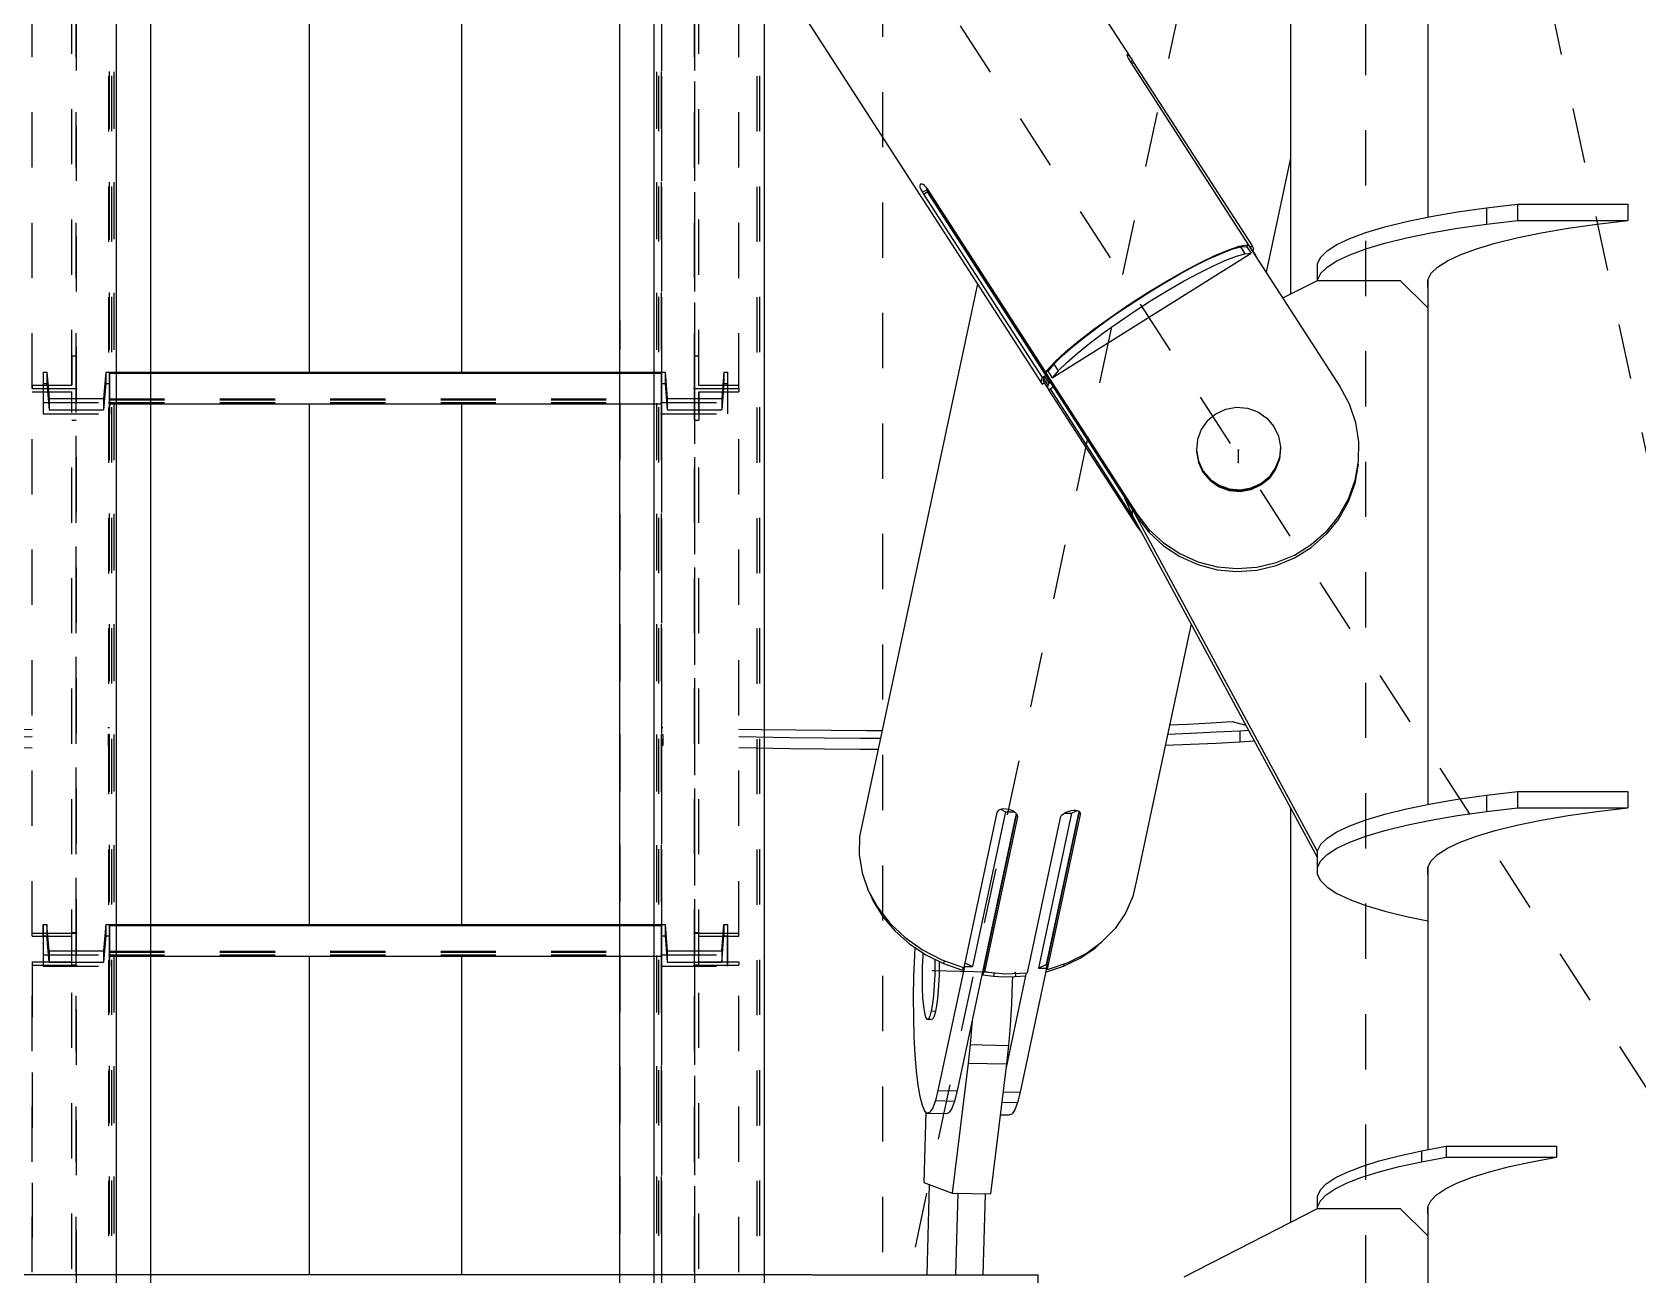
# Model space of a CAD drawing. Header units: millimetres. Extents: x 149919 to 150445, y 136651 to 136866.
# Drawn here: x 150372.823 to 150375.731, y 136816.203 to 136818.453 of the extents above; entities that cross this region are included whole.
import ezdxf

# ---------------------------------------------------------------- set-up
doc = ezdxf.new("R2010")
doc.units = ezdxf.units.MM
doc.header["$LTSCALE"] = 0.25
for name, pattern in [('CENTER', [50.8, 31.75, -6.35, 6.35, -6.35]), ('XKITLINE00', [0]), ('XKITLINE02', [4, 2, -2]), ('XKITLINE03', [6, 3, -1, 1, -1])]:
    doc.linetypes.add(name, pattern=pattern)

# ---------------------------------------------------------------- blocks, each defined once
blk = doc.blocks.new('çatıı')
at = {"color": 8, "linetype": 'CENTER'}
for p, q in [((22900, 17380.27), (23430, 16560.27)), ((23430, 17380.27), (23255, 16560.27)), ((23342.5, 16970.27), (23342.5, 16150.27)), ((23342.5, 16970.27), (23430, 16560.27)), ((23255, 16877.2), (23255, 15209.12)), ((23319.5, 16730.1), (23319.5, 16732.38)), ((23264.15, 16638.16), (23279.02, 16637.83))]:
    blk.add_line(p, q, dxfattribs=at)
at = {"color": 8, "linetype": 'XKITLINE00'}
for p, q in [((23353.8, 17344.48), (23353.8, 16774.54)), ((23068.14, 17162.09), (23299.82, 16803.64)), ((23030.17, 17136.91), (23261.85, 16778.46)), ((23328.91, 16900.88), (23328.91, 16760.61)), ((23151.2, 16840.76), (23151.2, 16746.49)), ((23178.8, 16840.76), (23178.8, 16746.49)), ((23299.34, 16803.99), (23299.31, 16803.93)), ((23299.31, 16803.93), (23299.33, 16803.79)), ((23299.33, 16803.79), (23299.4, 16803.59)), ((23299.34, 16803.99), (23299.43, 16803.98)), ((23299.4, 16803.59), (23299.52, 16803.33)), ((23299.43, 16803.98), (23299.56, 16803.89)), ((23299.52, 16803.33), (23299.68, 16803.04)), ((23299.56, 16803.89), (23299.74, 16803.73)), ((23299.68, 16803.04), (23299.88, 16802.72)), ((23299.74, 16803.73), (23299.82, 16803.64)), ((23299.82, 16803.64), (23299.91, 16803.49)), ((23299.88, 16802.72), (23321.35, 16769.5)), ((23299.91, 16803.49), (23300.1, 16803.2)), ((23299.93, 16802.65), (23300.3, 16802.88)), ((23300.1, 16803.2), (23300.3, 16802.88)), ((23300.3, 16802.88), (23300.51, 16802.56)), ((23300.13, 16802.32), (23300.51, 16802.56)), ((23300.51, 16802.56), (23321.99, 16769.34)), ((23328.91, 16785.21), (23324.51, 16764.6)), ((23261.84, 16780.43), (23261.8, 16780.24)), ((23261.8, 16780.24), (23261.82, 16779.98)), ((23261.82, 16779.98), (23261.85, 16779.85)), ((23261.93, 16780.55), (23261.84, 16780.43)), ((23261.85, 16779.85), (23261.92, 16779.69)), ((23261.92, 16779.69), (23262.07, 16779.38)), ((23261.93, 16780.55), (23262.06, 16780.6)), ((23262.06, 16780.6), (23262.23, 16780.56)), ((23262.23, 16780.56), (23262.44, 16780.43)), ((23262.26, 16779.05), (23263.1, 16779.58)), ((23262.44, 16780.43), (23262.66, 16780.24)), ((23262.66, 16780.24), (23262.88, 16779.98)), ((23262.88, 16779.98), (23263.1, 16779.68)), ((23262.92, 16779.91), (23263.1, 16779.58)), ((23263.09, 16779.45), (23263.19, 16779.54)), ((23263.09, 16779.45), (23284.57, 16746.23)), ((23263.09, 16779.45), (23263.09, 16779.14)), ((23263.1, 16779.68), (23284.57, 16746.46)), ((23263.1, 16779.58), (23263.15, 16779.5)), ((23261.82, 16778.54), (23261.85, 16778.46)), ((23261.85, 16778.46), (23261.92, 16778.36)), ((23261.92, 16778.36), (23262.07, 16778.12)), ((23262.07, 16779.38), (23262.26, 16779.05)), ((23262.07, 16778.12), (23262.26, 16777.84)), ((23262.26, 16779.05), (23262.46, 16778.72)), ((23262.26, 16777.84), (23262.28, 16777.85)), ((23262.26, 16777.84), (23262.46, 16777.53)), ((23262.46, 16778.72), (23263.09, 16779.12)), ((23262.46, 16778.72), (23283.93, 16745.5)), ((23262.46, 16777.53), (23262.48, 16777.54)), ((23262.46, 16777.53), (23283.93, 16744.3)), ((23263.09, 16779.14), (23301.1, 16720.33)), ((23364.44, 16776.23), (23370.04, 16776.9)), ((23370.04, 16776.9), (23370.04, 16773.94)), ((23370.04, 16776.9), (23390.04, 16776.9)), ((23390.04, 16776.9), (23390.04, 16773.94)), ((23346.02, 16772.79), (23349.95, 16773.75)), ((23349.95, 16773.75), (23354.36, 16774.65)), ((23354.36, 16774.65), (23359.2, 16775.48)), ((23359.2, 16775.48), (23364.44, 16776.23)), ((23364.44, 16776.23), (23364.44, 16773.28)), ((23364.44, 16773.28), (23370.04, 16773.94)), ((23370.04, 16773.94), (23390.04, 16773.94)), ((23384.44, 16773.28), (23390.04, 16773.94)), ((23337.34, 16769.58), (23339.69, 16770.7)), ((23339.69, 16770.7), (23342.59, 16771.77)), ((23342.59, 16771.77), (23346.02, 16772.79)), ((23346.02, 16769.84), (23349.95, 16770.8)), ((23349.95, 16770.8), (23354.36, 16771.7)), ((23354.36, 16771.7), (23359.2, 16772.53)), ((23359.2, 16772.53), (23364.44, 16773.28)), ((23366.02, 16769.84), (23369.95, 16770.8)), ((23369.95, 16770.8), (23374.36, 16771.7)), ((23374.36, 16771.7), (23379.2, 16772.53)), ((23379.2, 16772.53), (23384.44, 16773.28)), ((23285.75, 16745.45), (23321.78, 16768.02)), ((23314.15, 16766.99), (23316.41, 16767.99)), ((23315.35, 16767.65), (23317.73, 16768.65)), ((23316.41, 16767.99), (23318.33, 16768.72)), ((23317.73, 16768.65), (23319.66, 16769.28)), ((23318.33, 16768.72), (23319.87, 16769.15)), ((23319.14, 16767.47), (23320.67, 16767.9)), ((23319.66, 16769.28), (23321.08, 16769.54)), ((23319.87, 16769.15), (23320.98, 16769.26)), ((23319.87, 16769.15), (23320.67, 16767.9)), ((23320.67, 16767.9), (23321.78, 16768.02)), ((23320.98, 16769.26), (23321.35, 16769.5)), ((23320.98, 16769.25), (23321.35, 16769.48)), ((23320.98, 16769.26), (23321.78, 16768.02)), ((23321.08, 16769.54), (23321.35, 16769.5)), ((23321.25, 16769.43), (23321.25, 16769.42)), ((23321.35, 16769.48), (23337.89, 16743.9)), ((23321.6, 16769.09), (23321.99, 16769.34)), ((23321.63, 16769.05), (23321.76, 16768.9)), ((23321.76, 16768.9), (23322.57, 16767.65)), ((23321.99, 16769.34), (23322.24, 16768.9)), ((23322.24, 16768.9), (23322.08, 16768.41)), ((23322.44, 16767.81), (23322.57, 16767.65)), ((23334.37, 16767.27), (23335.56, 16768.44)), ((23335.56, 16768.44), (23337.34, 16769.58)), ((23339.69, 16767.74), (23342.59, 16768.81)), ((23342.59, 16768.81), (23346.02, 16769.84)), ((23359.69, 16767.74), (23362.59, 16768.81)), ((23362.59, 16768.81), (23366.02, 16769.84)), ((23308.85, 16764.23), (23311.61, 16765.72)), ((23309.55, 16764.72), (23312.6, 16766.33)), ((23311.61, 16765.72), (23314.15, 16766.99)), ((23312.42, 16764.48), (23314.96, 16765.74)), ((23312.6, 16766.33), (23315.35, 16767.65)), ((23314.96, 16765.74), (23317.22, 16766.75)), ((23317.22, 16766.75), (23319.14, 16767.47)), ((23322.57, 16767.65), (23322.58, 16767.58)), ((23334.37, 16767.27), (23333.77, 16766.09)), ((23333.77, 16766.09), (23333.77, 16763.14)), ((23334.37, 16764.32), (23335.56, 16765.49)), ((23335.56, 16765.49), (23337.34, 16766.63)), ((23337.34, 16766.63), (23339.69, 16767.74)), ((23354.37, 16764.32), (23355.56, 16765.49)), ((23355.56, 16765.49), (23357.34, 16766.63)), ((23357.34, 16766.63), (23359.69, 16767.74)), ((23272.24, 16762.45), (23250.89, 16662.44)), ((23302.96, 16760.83), (23306.31, 16762.86)), ((23302.96, 16760.74), (23305.94, 16762.56)), ((23305.94, 16762.56), (23308.85, 16764.23)), ((23306.31, 16762.86), (23309.55, 16764.72)), ((23306.75, 16761.31), (23309.66, 16762.99)), ((23309.66, 16762.99), (23312.42, 16764.48)), ((23327.53, 16759.92), (23333.8, 16763.07)), ((23334.37, 16764.32), (23333.77, 16763.14)), ((23333.77, 16763.14), (23333.77, 16763.06)), ((23333.8, 16763.07), (23348.8, 16763.07)), ((23348.8, 16763.07), (23353.8, 16758.15)), ((23354.37, 16764.32), (23353.77, 16763.14)), ((23353.77, 16763.14), (23353.77, 16761.95)), ((23353.8, 16763.19), (23353.8, 16758.15)), ((23299.61, 16758.67), (23302.96, 16760.83)), ((23299.98, 16758.82), (23302.96, 16760.74)), ((23300.78, 16757.58), (23303.77, 16759.49)), ((23303.77, 16759.49), (23306.75, 16761.31)), ((23353.77, 16761.95), (23353.8, 16761.9)), ((23293.32, 16754.25), (23296.37, 16756.45)), ((23294.31, 16754.88), (23297.07, 16756.85)), ((23296.37, 16756.45), (23299.61, 16758.67)), ((23297.07, 16756.85), (23299.98, 16758.82)), ((23297.87, 16755.61), (23300.78, 16757.58)), ((23353.8, 16758.15), (23353.79, 16668.21)), ((23290.57, 16752.13), (23293.32, 16754.25)), ((23291.77, 16752.96), (23294.31, 16754.88)), ((23292.57, 16751.72), (23295.11, 16753.64)), ((23295.11, 16753.64), (23297.87, 16755.61)), ((23287.59, 16749.46), (23289.51, 16751.14)), ((23288.19, 16750.14), (23290.57, 16752.13)), ((23289.51, 16751.14), (23291.77, 16752.96)), ((23290.31, 16749.89), (23292.57, 16751.72)), ((23286.27, 16748.36), (23284.84, 16746.84)), ((23286.05, 16747.96), (23284.95, 16746.69)), ((23286.05, 16747.96), (23287.59, 16749.46)), ((23286.05, 16747.96), (23286.86, 16746.72)), ((23286.27, 16748.36), (23288.19, 16750.14)), ((23286.86, 16746.72), (23288.39, 16748.21)), ((23288.39, 16748.21), (23290.31, 16749.89)), ((23283.93, 16745.5), (23283.68, 16744.74)), ((23283.68, 16744.74), (23283.93, 16744.3)), ((23283.93, 16745.5), (23284.57, 16745.89)), ((23283.93, 16744.3), (23284.3, 16744.53)), ((23284.16, 16745.34), (23284.1, 16745.01)), ((23284.1, 16745.01), (23284.16, 16744.74)), ((23284.32, 16745.74), (23284.16, 16745.34)), ((23284.16, 16745.34), (23284.96, 16744.09)), ((23284.16, 16744.74), (23284.96, 16743.5)), ((23284.32, 16745.74), (23284.57, 16745.89)), ((23284.32, 16745.74), (23285.13, 16744.49)), ((23284.84, 16746.84), (23284.57, 16746.46)), ((23284.57, 16746.46), (23284.95, 16746.69)), ((23284.57, 16746.44), (23284.95, 16746.68)), ((23284.57, 16746.44), (23284.57, 16746.23)), ((23284.57, 16746.44), (23301.1, 16720.86)), ((23284.95, 16746.69), (23285.75, 16745.45)), ((23285.13, 16744.49), (23285.37, 16744.65)), ((23286.86, 16746.72), (23285.75, 16745.45)), ((23284.96, 16744.09), (23284.91, 16743.76)), ((23284.91, 16743.76), (23284.96, 16743.5)), ((23285.13, 16744.49), (23284.96, 16744.09)), ((23284.96, 16743.5), (23285.13, 16743.3)), ((23285.12, 16743.3), (23301.1, 16718.58)), ((23285.13, 16743.3), (23285.93, 16743.8)), ((23285.37, 16743.45), (23300.94, 16719.35)), ((23337.89, 16743.9), (23339.56, 16740.76)), ((23151.2, 16740.78), (23151.2, 16646.51)), ((23178.8, 16740.78), (23178.8, 16646.51)), ((23313.89, 16737.72), (23315.42, 16738.97)), ((23315.42, 16738.97), (23317.21, 16739.79)), ((23317.21, 16739.79), (23319.17, 16740.13)), ((23319.17, 16740.13), (23321.14, 16739.96)), ((23321.14, 16739.96), (23323.01, 16739.29)), ((23323.01, 16739.29), (23324.63, 16738.17)), ((23339.56, 16740.76), (23340.69, 16737.4)), ((23312.76, 16736.12), (23312.08, 16734.28)), ((23313.89, 16737.72), (23312.76, 16736.12)), ((23324.63, 16738.17), (23325.91, 16736.67)), ((23325.91, 16736.67), (23326.74, 16734.9)), ((23340.69, 16737.4), (23341.24, 16733.89)), ((23312.08, 16734.28), (23311.9, 16732.34)), ((23326.74, 16734.9), (23327.09, 16732.98)), ((23327.09, 16732.98), (23326.91, 16731.03)), ((23341.24, 16733.89), (23341.2, 16730.35)), ((23311.9, 16732.34), (23312.25, 16730.41)), ((23311.9, 16732.34), (23311.9, 16732.19)), ((23311.9, 16732.19), (23311.9, 16732.05)), ((23311.9, 16732.19), (23312.25, 16730.27)), ((23311.9, 16732.19), (23312.25, 16730.27)), ((23311.9, 16732.05), (23312.25, 16730.13)), ((23312.25, 16730.41), (23313.08, 16728.64)), ((23312.25, 16730.27), (23313.08, 16728.5)), ((23312.25, 16730.27), (23313.08, 16728.5)), ((23312.25, 16730.13), (23313.08, 16728.36)), ((23326.91, 16731.03), (23326.23, 16729.2)), ((23326.91, 16730.89), (23326.23, 16729.06)), ((23326.91, 16730.89), (23326.23, 16729.06)), ((23326.91, 16730.75), (23326.23, 16728.92)), ((23327.09, 16732.84), (23326.91, 16730.89)), ((23327.09, 16732.84), (23326.91, 16730.89)), ((23327.09, 16732.7), (23326.91, 16730.75)), ((23341.2, 16730.35), (23340.56, 16726.86)), ((23313.08, 16728.64), (23314.36, 16727.14)), ((23313.08, 16728.64), (23313.08, 16728.5)), ((23313.08, 16728.5), (23313.08, 16728.36)), ((23313.08, 16728.5), (23314.36, 16727)), ((23313.08, 16728.5), (23314.36, 16727)), ((23313.08, 16728.36), (23314.36, 16726.86)), ((23314.36, 16727.14), (23315.98, 16726.02)), ((23323.58, 16726.35), (23325.1, 16727.6)), ((23323.58, 16726.2), (23325.1, 16727.46)), ((23323.58, 16726.2), (23325.1, 16727.46)), ((23323.58, 16726.06), (23325.1, 16727.32)), ((23326.23, 16729.2), (23325.1, 16727.6)), ((23326.23, 16729.06), (23325.1, 16727.46)), ((23326.23, 16729.06), (23325.1, 16727.46)), ((23326.23, 16728.92), (23325.1, 16727.32)), ((23341.2, 16729.82), (23340.56, 16726.33)), ((23314.36, 16727), (23315.98, 16725.88)), ((23314.36, 16727), (23315.98, 16725.88)), ((23314.36, 16726.86), (23315.98, 16725.74)), ((23315.98, 16726.02), (23317.85, 16725.35)), ((23315.98, 16725.88), (23317.85, 16725.21)), ((23315.98, 16725.88), (23317.85, 16725.21)), ((23315.98, 16725.74), (23317.85, 16725.07)), ((23317.85, 16725.35), (23319.82, 16725.18)), ((23317.85, 16725.21), (23319.82, 16725.04)), ((23317.85, 16725.21), (23319.82, 16725.04)), ((23317.85, 16725.07), (23319.82, 16724.9)), ((23319.82, 16725.18), (23321.78, 16725.52)), ((23319.82, 16725.04), (23321.78, 16725.38)), ((23319.82, 16725.04), (23321.78, 16725.38)), ((23319.82, 16724.9), (23321.78, 16725.24)), ((23321.78, 16725.52), (23323.58, 16726.35)), ((23321.78, 16725.38), (23323.58, 16726.2)), ((23321.78, 16725.38), (23323.58, 16726.2)), ((23321.78, 16725.24), (23323.58, 16726.06)), ((23323.58, 16726.35), (23323.58, 16726.2)), ((23323.58, 16726.2), (23323.58, 16726.06)), ((23340.56, 16726.86), (23339.35, 16723.52)), ((23340.56, 16726.33), (23339.35, 16722.99)), ((23298.86, 16723.8), (23298.88, 16723.74)), ((23298.88, 16723.77), (23298.88, 16723.74)), ((23298.88, 16723.74), (23300.26, 16720.62)), ((23300.26, 16721.64), (23300.26, 16720.62)), ((23300.36, 16721.48), (23333.76, 16659.75)), ((23339.35, 16723.52), (23337.6, 16720.42)), ((23339.35, 16722.99), (23337.6, 16719.9)), ((23300.26, 16720.62), (23333.77, 16658.69)), ((23301.1, 16720.86), (23301.1, 16720.33)), ((23301.1, 16720.86), (23303.28, 16718.03)), ((23301.1, 16720.33), (23303.28, 16717.51)), ((23301.1, 16719.05), (23301.1, 16718.58)), ((23301.1, 16718.58), (23301.97, 16717.45)), ((23337.6, 16720.42), (23335.36, 16717.65)), ((23337.6, 16719.9), (23335.36, 16717.13)), ((23303.28, 16718.03), (23303.28, 16717.51)), ((23303.28, 16718.03), (23305.9, 16715.6)), ((23303.28, 16717.51), (23305.9, 16715.07)), ((23305.9, 16715.6), (23308.89, 16713.63)), ((23332.68, 16715.28), (23335.36, 16717.65)), ((23332.68, 16714.76), (23335.36, 16717.13)), ((23305.9, 16715.07), (23308.89, 16713.1)), ((23308.89, 16713.63), (23312.17, 16712.16)), ((23308.89, 16713.1), (23312.17, 16711.64)), ((23326.33, 16712), (23329.64, 16713.38)), ((23326.33, 16711.47), (23329.64, 16712.85)), ((23329.64, 16713.38), (23332.68, 16715.28)), ((23329.64, 16712.85), (23332.68, 16714.76)), ((23312.17, 16712.16), (23315.65, 16711.25)), ((23312.17, 16711.64), (23315.65, 16710.73)), ((23315.65, 16711.25), (23319.23, 16710.92)), ((23315.65, 16710.73), (23319.23, 16710.39)), ((23319.23, 16710.92), (23322.82, 16711.17)), ((23319.23, 16710.39), (23322.82, 16710.64)), ((23322.82, 16711.17), (23326.33, 16712)), ((23322.82, 16710.64), (23326.33, 16711.47)), ((23310.92, 16700.92), (23301.07, 16654.76)), ((23096.93, 16681.79), (23101, 16681.85)), ((23097.82, 16680.47), (23101, 16680.54)), ((23114.71, 16682.17), (23115, 16682.18)), ((23114.71, 16680.92), (23114.77, 16680.92)), ((23114.77, 16680.92), (23115, 16680.98)), ((23114.77, 16680.92), (23114.77, 16678.92)), ((23214.98, 16682.18), (23215.26, 16682.17)), ((23214.98, 16680.98), (23215.22, 16680.92)), ((23215.22, 16680.92), (23215.22, 16678.92)), ((23215.22, 16680.92), (23215.26, 16680.92)), ((23228.98, 16681.85), (23233.07, 16681.79)), ((23228.98, 16680.54), (23232.17, 16680.47)), ((23233.07, 16681.79), (23239.33, 16681.71)), ((23239.33, 16681.71), (23245.71, 16681.66)), ((23245.71, 16681.66), (23252.15, 16681.63)), ((23252.15, 16681.63), (23254.99, 16681.63)), ((23306.63, 16680.97), (23310.82, 16681.14)), ((23306.98, 16682.62), (23310.26, 16682.77)), ((23310.26, 16682.77), (23314.52, 16683)), ((23310.82, 16681.14), (23315.47, 16681.35)), ((23314.52, 16683), (23318.34, 16683.25)), ((23315.47, 16681.35), (23319.73, 16681.58)), ((23318.34, 16683.25), (23320.85, 16682.57)), ((23319.73, 16681.58), (23321.32, 16681.69)), ((23319.73, 16681.58), (23319.73, 16679.59)), ((23097.82, 16678.47), (23101, 16678.54)), ((23114.71, 16678.92), (23114.77, 16678.92)), ((23114.77, 16678.92), (23115, 16678.98)), ((23214.98, 16678.99), (23215.22, 16678.92)), ((23215.22, 16678.92), (23215.26, 16678.92)), ((23228.98, 16678.54), (23232.17, 16678.47)), ((23232.17, 16680.47), (23238.27, 16680.37)), ((23232.17, 16678.47), (23238.27, 16678.37)), ((23238.27, 16680.37), (23244.54, 16680.29)), ((23238.27, 16678.37), (23244.54, 16678.29)), ((23244.54, 16680.29), (23250.91, 16680.24)), ((23244.54, 16678.29), (23250.91, 16678.24)), ((23250.91, 16680.24), (23254.69, 16680.23)), ((23250.91, 16678.24), (23254.26, 16678.23)), ((23306.2, 16678.96), (23310.82, 16679.14)), ((23310.82, 16679.14), (23315.47, 16679.35)), ((23315.47, 16679.35), (23319.73, 16679.59)), ((23319.73, 16679.59), (23322.37, 16679.76)), ((23354.36, 16668.33), (23359.2, 16669.16)), ((23359.2, 16669.16), (23364.44, 16669.91)), ((23364.44, 16669.91), (23370.04, 16670.57)), ((23364.44, 16669.91), (23364.44, 16666.95)), ((23370.04, 16670.57), (23370.04, 16667.62)), ((23370.04, 16670.57), (23390.04, 16670.57)), ((23390.04, 16670.57), (23390.04, 16667.62)), ((23279.26, 16666.61), (23268.54, 16616.4)), ((23275.75, 16666.76), (23269.77, 16638.73)), ((23277.3, 16666.91), (23271.32, 16638.87)), ((23279.31, 16666.53), (23273.42, 16638.91)), ((23275.85, 16666.98), (23275.75, 16666.76)), ((23276.03, 16667.17), (23275.85, 16666.98)), ((23276.03, 16667.17), (23276.3, 16667.32)), ((23276.3, 16667.32), (23276.63, 16667.42)), ((23276.39, 16667.35), (23277.3, 16666.91)), ((23276.63, 16667.42), (23277.01, 16667.47)), ((23277.01, 16667.47), (23277.41, 16667.46)), ((23277.3, 16666.91), (23278.99, 16666.87)), ((23277.41, 16667.46), (23277.83, 16667.39)), ((23277.83, 16667.39), (23278.24, 16667.27)), ((23278.24, 16667.27), (23278.62, 16667.11)), ((23278.62, 16667.11), (23278.94, 16666.91)), ((23278.94, 16666.91), (23279.2, 16666.68)), ((23279.2, 16666.68), (23279.38, 16666.44)), ((23279.38, 16666.44), (23279.45, 16666.24)), ((23279.45, 16666.24), (23279.47, 16666.19)), ((23279.45, 16666.22), (23279.47, 16665.96)), ((23279.47, 16666.19), (23279.47, 16665.96)), ((23289.25, 16666.64), (23283.27, 16638.6)), ((23290.59, 16666.98), (23284.68, 16639.28)), ((23290.64, 16666.93), (23284.77, 16639.41)), ((23290.82, 16666.43), (23284.84, 16638.39)), ((23287.3, 16666.02), (23287.2, 16665.78)), ((23287.33, 16666.06), (23287.3, 16666.02)), ((23287.48, 16666.26), (23287.33, 16666.06)), ((23287.48, 16666.26), (23287.74, 16666.49)), ((23287.74, 16666.49), (23288.06, 16666.71)), ((23288, 16666.67), (23289.25, 16666.64)), ((23288.06, 16666.71), (23288.43, 16666.89)), ((23288.43, 16666.89), (23288.83, 16667.04)), ((23288.83, 16667.04), (23289.23, 16667.14)), ((23289.23, 16667.14), (23289.63, 16667.18)), ((23289.25, 16666.64), (23290.27, 16667.12)), ((23289.63, 16667.18), (23290, 16667.18)), ((23290, 16667.18), (23290.31, 16667.12)), ((23290.31, 16667.12), (23290.56, 16667)), ((23290.56, 16667), (23290.74, 16666.85)), ((23290.74, 16666.85), (23290.83, 16666.65)), ((23290.8, 16666.7), (23290.82, 16666.43)), ((23290.83, 16666.65), (23290.82, 16666.43)), ((23328.91, 16667.68), (23328.91, 16592.58)), ((23342.59, 16665.44), (23346.02, 16666.46)), ((23346.02, 16666.46), (23349.95, 16667.43)), ((23349.95, 16667.43), (23354.36, 16668.33)), ((23354.36, 16665.37), (23359.2, 16666.2)), ((23359.2, 16666.2), (23364.44, 16666.95)), ((23364.44, 16666.95), (23370.04, 16667.62)), ((23370.04, 16667.62), (23390.04, 16667.62)), ((23374.36, 16665.37), (23379.2, 16666.2)), ((23379.2, 16666.2), (23384.44, 16666.95)), ((23384.44, 16666.95), (23390.04, 16667.62)), ((23279.47, 16665.96), (23273.49, 16637.92)), ((23287.2, 16665.78), (23281.22, 16637.75)), ((23335.56, 16662.11), (23337.34, 16663.26)), ((23337.34, 16663.26), (23339.69, 16664.37)), ((23339.69, 16664.37), (23342.59, 16665.44)), ((23342.59, 16662.49), (23346.02, 16663.51)), ((23346.02, 16663.51), (23349.95, 16664.47)), ((23349.95, 16664.47), (23354.36, 16665.37)), ((23362.59, 16662.49), (23366.02, 16663.51)), ((23366.02, 16663.51), (23369.95, 16664.47)), ((23369.95, 16664.47), (23374.36, 16665.37)), ((23250.89, 16662.44), (23250.8, 16659.16)), ((23334.37, 16660.95), (23333.77, 16659.76)), ((23334.37, 16660.95), (23335.56, 16662.11)), ((23335.56, 16659.16), (23337.34, 16660.3)), ((23337.34, 16660.3), (23339.69, 16661.42)), ((23339.69, 16661.42), (23342.59, 16662.49)), ((23355.56, 16659.16), (23357.34, 16660.3)), ((23357.34, 16660.3), (23359.69, 16661.42)), ((23359.69, 16661.42), (23362.59, 16662.49)), ((23250.8, 16659.16), (23251.33, 16655.87)), ((23333.77, 16659.76), (23333.77, 16656.81)), ((23334.37, 16657.99), (23333.77, 16656.81)), ((23334.37, 16657.99), (23335.56, 16659.16)), ((23354.37, 16657.99), (23353.77, 16656.81)), ((23354.37, 16657.99), (23355.56, 16659.16)), ((23251.33, 16655.87), (23252.46, 16652.64)), ((23301.07, 16654.76), (23300.36, 16651.57)), ((23301.07, 16654.92), (23301.07, 16654.76)), ((23333.77, 16656.81), (23333.77, 16655.63)), ((23333.77, 16655.63), (23334.37, 16654.44)), ((23334.37, 16654.44), (23335.56, 16653.28)), ((23353.77, 16656.81), (23353.77, 16655.62)), ((23353.77, 16655.62), (23353.8, 16655.57)), ((23353.8, 16656.86), (23353.8, 16605.74)), ((23252.46, 16652.64), (23254.18, 16649.56)), ((23252.74, 16652.13), (23253.4, 16650.59)), ((23300.36, 16651.57), (23299.05, 16648.56)), ((23335.56, 16653.28), (23337.34, 16652.13)), ((23337.34, 16652.13), (23339.69, 16651.02)), ((23253.4, 16650.59), (23255.14, 16647.83)), ((23254.18, 16649.56), (23256.43, 16646.7)), ((23299.05, 16648.56), (23297.17, 16645.79)), ((23339.69, 16651.02), (23342.59, 16649.95)), ((23342.59, 16649.95), (23346.02, 16648.93)), ((23346.02, 16648.93), (23349.95, 16647.96)), ((23255.14, 16647.83), (23257.32, 16645.28)), ((23256.43, 16646.7), (23259.16, 16644.13)), ((23297.17, 16645.79), (23294.77, 16643.34)), ((23349.95, 16647.96), (23353.8, 16647.18)), ((23257.32, 16645.28), (23259.91, 16642.99)), ((23259.16, 16644.13), (23262.3, 16641.92)), ((23259.91, 16642.99), (23262.85, 16641.02)), ((23291.9, 16641.26), (23294.77, 16643.34)), ((23293.53, 16642.24), (23294.44, 16643.1)), ((23151.2, 16640.79), (23151.2, 16583.12)), ((23178.8, 16640.79), (23178.8, 16583.12)), ((23260.8, 16640.87), (23260.66, 16637.13)), ((23260.88, 16642.34), (23260.8, 16640.87)), ((23262.32, 16640.81), (23262.22, 16638.86)), ((23262.3, 16641.92), (23265.79, 16640.12)), ((23262.36, 16641.35), (23262.32, 16640.81)), ((23262.85, 16641.02), (23266.06, 16639.41)), ((23264.51, 16640.19), (23264.52, 16639.47)), ((23265.79, 16640.12), (23269.52, 16638.78)), ((23266.18, 16639.98), (23266.06, 16639.41)), ((23287.84, 16638.93), (23290.85, 16640.4)), ((23288.65, 16639.62), (23291.9, 16641.26)), ((23290.85, 16640.4), (23293.53, 16642.24)), ((23260.66, 16637.13), (23260.6, 16633.36)), ((23262.22, 16638.86), (23262.19, 16636.88)), ((23264.48, 16637.49), (23264.39, 16635.54)), ((23264.52, 16639.47), (23264.48, 16637.49)), ((23269.86, 16638.9), (23265.07, 16616.47)), ((23265.28, 16637.47), (23265.19, 16635.53)), ((23265.31, 16639.45), (23265.28, 16637.47)), ((23265.31, 16639.79), (23265.31, 16639.45)), ((23266.06, 16639.41), (23269.49, 16638.2)), ((23269.61, 16638.76), (23269.49, 16638.2)), ((23269.52, 16638.78), (23269.77, 16638.73)), ((23269.85, 16639.08), (23269.86, 16638.9)), ((23269.86, 16638.9), (23271.32, 16638.87)), ((23269.94, 16639.54), (23271.32, 16638.87)), ((23273.16, 16638.06), (23273.21, 16637.38)), ((23273.45, 16638.5), (23273.21, 16637.38)), ((23273.21, 16637.38), (23275.15, 16637.14)), ((23273.4, 16639.18), (23273.45, 16638.5)), ((23273.42, 16638.91), (23273.49, 16637.92)), ((23273.49, 16637.92), (23277.37, 16637.58)), ((23275.28, 16637.76), (23275.15, 16637.14)), ((23275.15, 16637.14), (23277.09, 16637.04)), ((23277.09, 16637.04), (23279.03, 16637.06)), ((23277.37, 16637.58), (23281.22, 16637.75)), ((23280.95, 16637.21), (23277.4, 16620.58)), ((23278.56, 16637.05), (23278.54, 16636.03)), ((23279.15, 16637.66), (23279.03, 16637.06)), ((23279.03, 16637.06), (23280.94, 16637.21)), ((23284.73, 16638.57), (23279.94, 16616.14)), ((23281.05, 16637.74), (23280.94, 16637.21)), ((23283.27, 16638.6), (23284.68, 16639.28)), ((23283.27, 16638.6), (23284.73, 16638.57)), ((23284.58, 16637.87), (23287.84, 16638.93)), ((23284.68, 16639.28), (23284.73, 16638.57)), ((23284.8, 16638.98), (23284.72, 16638.63)), ((23284.76, 16639.63), (23284.8, 16638.98)), ((23284.77, 16639.41), (23284.84, 16638.39)), ((23284.84, 16638.39), (23285.08, 16638.43)), ((23285.08, 16638.43), (23288.65, 16639.62)), ((23287.93, 16639.38), (23287.84, 16638.93)), ((23262.19, 16636.88), (23262.21, 16634.97)), ((23262.21, 16634.97), (23262.29, 16633.21)), ((23264.39, 16635.54), (23264.25, 16633.73)), ((23265.19, 16635.53), (23265.04, 16633.71)), ((23278.54, 16636.03), (23278.38, 16632.06)), ((23260.6, 16633.36), (23260.62, 16629.68)), ((23262.29, 16633.21), (23262.43, 16631.71)), ((23262.43, 16631.71), (23262.61, 16630.53)), ((23264.06, 16632.14), (23263.84, 16630.85)), ((23264.25, 16633.73), (23264.06, 16632.14)), ((23264.85, 16632.12), (23264.63, 16630.83)), ((23265.04, 16633.71), (23264.85, 16632.12)), ((23278.38, 16632.06), (23278.14, 16628.22)), ((23260.62, 16629.68), (23260.72, 16626.15)), ((23262.61, 16630.53), (23262.83, 16629.73)), ((23262.83, 16629.73), (23263.07, 16629.36)), ((23263.07, 16629.36), (23263.33, 16629.42)), ((23263.07, 16629.36), (23263.87, 16629.34)), ((23263.59, 16629.93), (23263.33, 16629.42)), ((23263.84, 16630.85), (23263.59, 16629.93)), ((23263.84, 16630.85), (23264.63, 16630.83)), ((23263.87, 16629.34), (23264.12, 16629.41)), ((23264.38, 16629.91), (23264.12, 16629.41)), ((23264.63, 16630.83), (23264.38, 16629.91)), ((23271.2, 16628.38), (23270.9, 16624.75)), ((23271.25, 16629.08), (23271.2, 16628.38)), ((23278.14, 16628.22), (23277.84, 16624.59)), ((23260.72, 16626.15), (23260.89, 16622.88)), ((23260.89, 16622.88), (23261.13, 16619.94)), ((23270.9, 16624.75), (23270.54, 16621.41)), ((23270.9, 16624.75), (23277.84, 16624.59)), ((23277.84, 16624.59), (23277.48, 16621.25)), ((23261.13, 16619.94), (23261.43, 16617.4)), ((23270.54, 16621.41), (23267.67, 16597.88)), ((23270.54, 16621.41), (23277.48, 16621.25)), ((23277.48, 16621.25), (23274.61, 16597.72)), ((23261.43, 16617.4), (23261.79, 16615.33)), ((23261.79, 16615.33), (23262.21, 16613.77)), ((23262.21, 16613.77), (23262.66, 16612.78)), ((23264.6, 16614.61), (23264.12, 16613.29)), ((23265.07, 16616.47), (23264.6, 16614.61)), ((23264.6, 16614.61), (23268.07, 16614.53)), ((23265.07, 16616.47), (23268.54, 16616.4)), ((23268.07, 16614.53), (23267.59, 16613.21)), ((23268.54, 16616.4), (23268.07, 16614.53)), ((23276.64, 16614.34), (23279.47, 16614.28)), ((23276.87, 16616.21), (23279.94, 16616.14)), ((23279.47, 16614.28), (23278.99, 16612.96)), ((23279.94, 16616.14), (23279.47, 16614.28)), ((23262.88, 16612.57), (23262.52, 16599.78)), ((23262.66, 16612.78), (23263.13, 16612.36)), ((23263.13, 16612.36), (23263.62, 16612.53)), ((23263.13, 16612.36), (23266.6, 16612.28)), ((23264.12, 16613.29), (23263.62, 16612.53)), ((23266.6, 16612.28), (23267.09, 16612.45)), ((23267.59, 16613.21), (23267.09, 16612.45)), ((23276.36, 16612.06), (23278, 16612.03)), ((23278, 16612.03), (23278.49, 16612.2)), ((23278.99, 16612.96), (23278.49, 16612.2)), ((23348.59, 16604.64), (23352.65, 16605.53)), ((23352.65, 16605.53), (23357.11, 16606.35)), ((23352.65, 16605.53), (23352.65, 16603.56)), ((23357.11, 16606.35), (23357.11, 16604.38)), ((23357.11, 16606.35), (23377.11, 16606.35)), ((23377.11, 16606.35), (23377.11, 16604.38)), ((23339.18, 16601.68), (23341.83, 16602.71)), ((23341.83, 16602.71), (23344.98, 16603.71)), ((23344.98, 16603.71), (23348.59, 16604.64)), ((23344.98, 16601.74), (23348.59, 16602.68)), ((23348.59, 16602.68), (23352.65, 16603.56)), ((23352.65, 16603.56), (23357.11, 16604.38)), ((23357.11, 16604.38), (23377.11, 16604.38)), ((23364.98, 16601.74), (23368.59, 16602.68)), ((23368.59, 16602.68), (23372.65, 16603.56)), ((23372.65, 16603.56), (23377.11, 16604.38)), ((23262.52, 16599.78), (23267.67, 16597.88)), ((23263.51, 16599.42), (23263.05, 16583.07)), ((23335.4, 16599.52), (23334.31, 16598.4)), ((23335.4, 16599.52), (23337.03, 16600.61)), ((23337.03, 16600.61), (23339.18, 16601.68)), ((23337.03, 16598.64), (23339.18, 16599.71)), ((23339.18, 16599.71), (23341.83, 16600.75)), ((23341.83, 16600.75), (23344.98, 16601.74)), ((23357.03, 16598.64), (23359.18, 16599.71)), ((23359.18, 16599.71), (23361.83, 16600.75)), ((23361.83, 16600.75), (23364.98, 16601.74)), ((23267.67, 16597.88), (23274.61, 16597.72)), ((23268.66, 16597.85), (23268.24, 16583.07)), ((23268.66, 16597.85), (23273.61, 16597.74)), ((23273.61, 16597.74), (23273.2, 16583.07)), ((23334.31, 16598.4), (23333.76, 16597.27)), ((23333.76, 16597.27), (23333.76, 16595.3)), ((23334.31, 16596.43), (23333.76, 16595.3)), ((23335.4, 16597.55), (23334.31, 16596.43)), ((23335.4, 16597.55), (23337.03, 16598.64)), ((23354.31, 16596.43), (23353.76, 16595.3)), ((23355.4, 16597.55), (23354.31, 16596.43)), ((23355.4, 16597.55), (23357.03, 16598.64)), ((23309.67, 16582.72), (23333.8, 16595.08)), ((23333.76, 16595.3), (23333.76, 16595.07)), ((23333.8, 16595.08), (23348.8, 16595.08)), ((23348.8, 16595.08), (23353.8, 16590.16)), ((23353.76, 16595.3), (23353.76, 16594.17)), ((23353.76, 16594.17), (23353.8, 16594.1)), ((23353.8, 16595.36), (23353.8, 16590.16)), ((23353.8, 16590.16), (23353.8, 16534.85)), ((23087.8, 16583.12), (23242.19, 16583.12)), ((23242.19, 16583.12), (23242.36, 16583.1)), ((23242.36, 16583.1), (23242.6, 16583.08)), ((23242.6, 16583.08), (23242.89, 16583.07)), ((23242.89, 16583.07), (23243.2, 16583.07)), ((23243.2, 16583.07), (23283.2, 16583.07)), ((23283.2, 16574.99), (23283.2, 16583.07))]:
    blk.add_line(p, q, dxfattribs=at)
at = {"color": 1, "linetype": 'XKITLINE03'}
for p, q in [((23109, 17151.1), (23109, 16086.72)), ((23115, 16090.89), (23115, 17151.06)), ((23214.97, 17151.06), (23215, 16090.89)), ((23220.98, 17151.1), (23220.98, 16086.72)), ((23109, 16743.53), (23109, 16839.09)), ((23220.98, 16839.09), (23220.98, 16743.53)), ((23109, 16644.93), (23109, 16743.53)), ((23220.98, 16743.53), (23220.98, 16644.94)), ((23115, 16740.99), (23115, 16738.96)), ((23115, 16740.78), (23214.98, 16740.78)), ((23214.98, 16738.96), (23214.98, 16740.99)), ((23115, 16641.01), (23115, 16638.97)), ((23115, 16640.79), (23214.98, 16640.79)), ((23214.98, 16638.97), (23214.98, 16641.01)), ((23109, 16543.56), (23109, 16639.12)), ((23220.98, 16639.12), (23220.98, 16543.56))]:
    blk.add_line(p, q, dxfattribs=at)
at = {"color": 116, "linetype": 'XKITLINE02', "true_color": 0x136734}
for p, q in [((23114.92, 16090.06), (23114.92, 17150.18)), ((23115, 16090.89), (23115, 17151.06)), ((23115, 16090.52), (23115, 17150.7)), ((23115.45, 16090.12), (23115.45, 17150.24)), ((23115.85, 16090.86), (23115.85, 17151.04)), ((23115.85, 16090.55), (23115.85, 17150.72)), ((23122.5, 16090.87), (23122.5, 17150.72)), ((23207.5, 16090.89), (23207.47, 17151.06)), ((23207.5, 16090.54), (23207.47, 17150.72)), ((23207.5, 16090.87), (23207.47, 17150.72)), ((23214.15, 16090.86), (23214.12, 17151.04)), ((23214.15, 16090.55), (23214.12, 17150.73)), ((23214.53, 16090.12), (23214.53, 17150.24)), ((23215, 16090.52), (23214.96, 17150.7)), ((23215, 16090.89), (23214.97, 17151.06)), ((23215.06, 16090.06), (23215.06, 17150.18)), ((23232.3, 16090.06), (23232.3, 17150.18)), ((23232.83, 16090.12), (23232.83, 17150.24)), ((23108.2, 16744.12), (23108.2, 16845)), ((23109, 16743.53), (23109, 16845)), ((23220.98, 16743.53), (23220.98, 16845)), ((23221.78, 16744.12), (23221.78, 16845)), ((23101, 16743.53), (23101, 16839.68)), ((23228.98, 16743.53), (23228.98, 16839.68)), ((23108.2, 16749.43), (23109, 16749.43)), ((23108.2, 16749.43), (23108.2, 16744.12)), ((23109, 16749.43), (23109, 16743.53)), ((23220.98, 16749.43), (23221.78, 16749.43)), ((23103, 16746.49), (23103.68, 16746.49)), ((23103, 16746.49), (23103, 16740.99)), ((23103, 16746.49), (23103, 16744.46)), ((23103.68, 16746.49), (23104.06, 16741.69)), ((23103.68, 16746.49), (23103.68, 16744.46)), ((23114.32, 16746.49), (23113.94, 16741.69)), ((23114.32, 16746.49), (23115, 16746.49)), ((23114.32, 16746.49), (23114.32, 16744.46)), ((23115, 16740.78), (23115, 16746.49)), ((23115, 16746.49), (23122.5, 16746.49)), ((23115, 16746.49), (23115, 16740.99)), ((23115, 16746.49), (23115, 16744.46)), ((23115, 16746.48), (23122.5, 16746.48)), ((23115, 16746.29), (23122.5, 16746.29)), ((23115, 16746.28), (23122.5, 16746.28)), ((23207.48, 16746.49), (23214.98, 16746.49)), ((23207.48, 16746.48), (23214.98, 16746.48)), ((23207.48, 16746.29), (23214.98, 16746.29)), ((23207.48, 16746.28), (23214.98, 16746.28)), ((23214.98, 16740.78), (23214.98, 16746.49)), ((23214.98, 16746.49), (23214.98, 16744.46)), ((23214.98, 16746.49), (23214.98, 16740.99)), ((23214.98, 16746.49), (23215.66, 16746.49)), ((23215.66, 16746.49), (23215.66, 16744.46)), ((23215.66, 16746.49), (23216.04, 16741.69)), ((23226.3, 16746.49), (23225.92, 16741.69)), ((23226.3, 16746.49), (23226.3, 16744.46)), ((23226.3, 16746.49), (23226.98, 16746.49)), ((23226.98, 16746.49), (23226.98, 16744.46)), ((23226.98, 16746.49), (23226.98, 16740.99)), ((23101, 16744.12), (23108.2, 16744.12)), ((23101, 16744.12), (23101, 16743.53)), ((23101, 16644.36), (23101, 16743.53)), ((23101, 16743.53), (23109, 16743.53)), ((23101, 16743.53), (23109, 16743.53)), ((23101, 16742.95), (23108.2, 16742.95)), ((23103, 16744.46), (23103.68, 16744.46)), ((23103, 16744.46), (23103, 16738.96)), ((23103.68, 16744.46), (23104.06, 16739.66)), ((23104.06, 16741.69), (23113.94, 16741.69)), ((23104.06, 16741.69), (23104.06, 16739.66)), ((23108.2, 16639.21), (23108.2, 16742.95)), ((23109, 16639.21), (23109, 16743.53)), ((23114.32, 16744.46), (23113.94, 16739.66)), ((23113.94, 16741.69), (23113.94, 16739.66)), ((23114.32, 16744.46), (23115, 16744.46)), ((23115, 16744.46), (23115, 16738.96)), ((23115, 16741.68), (23214.98, 16741.68)), ((23214.98, 16744.46), (23214.98, 16738.96)), ((23214.98, 16744.46), (23215.66, 16744.46)), ((23215.66, 16744.46), (23216.04, 16739.66)), ((23216.04, 16741.69), (23216.04, 16739.66)), ((23216.04, 16741.69), (23225.92, 16741.69)), ((23220.98, 16737.8), (23220.98, 16743.53)), ((23220.98, 16743.53), (23228.98, 16743.53)), ((23220.98, 16743.53), (23228.98, 16743.53)), ((23221.78, 16744.12), (23228.98, 16744.12)), ((23221.78, 16742.95), (23221.78, 16737.8)), ((23221.78, 16742.95), (23228.98, 16742.95)), ((23221.78, 16639.21), (23221.78, 16742.95)), ((23226.3, 16744.46), (23225.92, 16739.66)), ((23225.92, 16741.69), (23225.92, 16739.66)), ((23226.3, 16744.46), (23226.98, 16744.46)), ((23226.98, 16744.46), (23226.98, 16738.96)), ((23228.98, 16743.53), (23228.98, 16742.95)), ((23228.98, 16644.36), (23228.98, 16743.53)), ((23103, 16740.99), (23115, 16740.99)), ((23103, 16740.99), (23103, 16738.96)), ((23103, 16738.96), (23115, 16738.96)), ((23104.06, 16739.66), (23113.94, 16739.66)), ((23115, 16741.5), (23214.98, 16741.5)), ((23115, 16740.99), (23214.98, 16740.99)), ((23115, 16740.99), (23115, 16738.96)), ((23115, 16740.78), (23122.5, 16740.78)), ((23207.48, 16740.78), (23214.98, 16740.78)), ((23214.98, 16740.99), (23214.98, 16738.96)), ((23214.98, 16740.99), (23226.98, 16740.99)), ((23214.98, 16738.96), (23226.98, 16738.96)), ((23216.04, 16739.66), (23225.92, 16739.66)), ((23220.98, 16639.21), (23220.98, 16739.66)), ((23226.98, 16740.99), (23226.98, 16738.96)), ((23108.2, 16737.8), (23109, 16737.8)), ((23220.98, 16737.8), (23221.78, 16737.8)), ((23103, 16646.51), (23103.68, 16646.51)), ((23103, 16646.51), (23103, 16641.01)), ((23103, 16644.36), (23103, 16646.51)), ((23104.06, 16641.71), (23103.68, 16646.51)), ((23103.68, 16646.51), (23103.68, 16644.47)), ((23114.32, 16646.51), (23113.94, 16641.71)), ((23114.32, 16646.51), (23115, 16646.51)), ((23114.32, 16646.51), (23114.32, 16644.47)), ((23115, 16640.79), (23115, 16646.51)), ((23115, 16646.51), (23122.5, 16646.51)), ((23115, 16646.51), (23115, 16641.01)), ((23115, 16646.51), (23115, 16644.47)), ((23115, 16646.5), (23122.5, 16646.5)), ((23115, 16646.3), (23122.5, 16646.3)), ((23115, 16646.29), (23122.5, 16646.29)), ((23207.48, 16646.51), (23214.98, 16646.51)), ((23207.48, 16646.5), (23214.98, 16646.5)), ((23207.48, 16646.3), (23214.98, 16646.3)), ((23207.48, 16646.29), (23214.98, 16646.29)), ((23214.98, 16640.79), (23214.98, 16646.51)), ((23214.98, 16646.51), (23214.98, 16644.47)), ((23214.98, 16646.51), (23214.98, 16641.01)), ((23214.98, 16646.51), (23215.66, 16646.51)), ((23215.66, 16646.51), (23215.66, 16644.47)), ((23215.66, 16646.51), (23216.04, 16641.71)), ((23225.92, 16641.71), (23226.3, 16646.51)), ((23226.3, 16646.51), (23226.3, 16644.47)), ((23226.3, 16646.51), (23226.98, 16646.51)), ((23226.98, 16646.51), (23226.98, 16644.47)), ((23226.98, 16646.51), (23226.98, 16641.01)), ((23101, 16644.93), (23109, 16644.93)), ((23101, 16644.36), (23108.2, 16644.36)), ((23103, 16644.47), (23103.68, 16644.47)), ((23103, 16644.36), (23103, 16638.97)), ((23104.06, 16639.67), (23103.68, 16644.47)), ((23108.2, 16544.15), (23108.2, 16645.03)), ((23108.2, 16645.03), (23109, 16645.03)), ((23109, 16543.56), (23109, 16645.03)), ((23114.32, 16644.47), (23113.94, 16639.67)), ((23114.32, 16644.47), (23115, 16644.47)), ((23115, 16644.47), (23115, 16638.97)), ((23214.98, 16644.47), (23214.98, 16638.97)), ((23214.98, 16644.47), (23215.66, 16644.47)), ((23215.66, 16644.47), (23216.04, 16639.67)), ((23220.98, 16639.12), (23220.98, 16645.03)), ((23220.98, 16645.03), (23221.78, 16645.03)), ((23220.98, 16543.56), (23220.98, 16645.03)), ((23220.98, 16644.94), (23228.98, 16644.94)), ((23221.78, 16639.71), (23221.78, 16645.03)), ((23221.78, 16544.15), (23221.78, 16645.03)), ((23221.78, 16644.36), (23228.98, 16644.36)), ((23225.92, 16639.67), (23226.3, 16644.47)), ((23226.3, 16644.47), (23226.98, 16644.47)), ((23226.98, 16638.97), (23226.98, 16644.47)), ((23103, 16641.01), (23115, 16641.01)), ((23103, 16641.01), (23103, 16638.97)), ((23104.06, 16641.71), (23113.94, 16641.71)), ((23104.06, 16641.71), (23104.06, 16639.67)), ((23113.94, 16641.71), (23113.94, 16639.67)), ((23115, 16641.69), (23214.98, 16641.69)), ((23115, 16641.51), (23214.98, 16641.51)), ((23115, 16641.01), (23214.98, 16641.01)), ((23115, 16641.01), (23115, 16638.97)), ((23115, 16640.79), (23122.5, 16640.79)), ((23207.48, 16640.79), (23214.98, 16640.79)), ((23214.98, 16641.01), (23214.98, 16638.97)), ((23214.98, 16641.01), (23226.98, 16641.01)), ((23216.04, 16641.71), (23216.04, 16639.67)), ((23216.04, 16641.71), (23225.92, 16641.71)), ((23225.92, 16641.71), (23225.92, 16639.67)), ((23226.98, 16641.01), (23226.98, 16638.97)), ((23101, 16543.56), (23101, 16639.71)), ((23101, 16639.71), (23101, 16544.15)), ((23101, 16639.71), (23108.2, 16639.71)), ((23101, 16639.12), (23109, 16639.12)), ((23103, 16638.97), (23115, 16638.97)), ((23104.06, 16639.67), (23113.94, 16639.67)), ((23108.2, 16639.21), (23109, 16639.21)), ((23214.98, 16638.97), (23226.98, 16638.97)), ((23216.04, 16639.67), (23225.92, 16639.67)), ((23220.98, 16639.21), (23221.78, 16639.21)), ((23220.98, 16639.12), (23228.98, 16639.12)), ((23221.78, 16639.71), (23228.98, 16639.71)), ((23228.98, 16639.71), (23228.98, 16639.12)), ((23228.98, 16543.56), (23228.98, 16639.71)), ((23116.3, 16537.43), (23116.3, 16583.12)), ((23122.5, 16537.43), (23122.5, 16583.12)), ((23207.48, 16537.43), (23207.48, 16583.12)), ((23213.68, 16537.43), (23213.68, 16583.12)), ((23233.68, 16537.43), (23233.68, 16583.12))]:
    blk.add_line(p, q, dxfattribs=at)
at = {"color": 7, "linetype": 'XKITLINE00'}
for p, q in [((23116.3, 16583.12), (23116.3, 17003.71)), ((23122.5, 16583.12), (23122.5, 16994.12)), ((23207.48, 16583.12), (23207.47, 16862.65)), ((23213.68, 16583.12), (23213.68, 16853.05)), ((23233.68, 16583.12), (23233.68, 16822.11)), ((23122.5, 16746.49), (23207.48, 16746.49)), ((23122.5, 16746.48), (23207.48, 16746.48)), ((23122.5, 16746.29), (23207.48, 16746.29)), ((23122.5, 16746.28), (23207.48, 16746.28)), ((23122.5, 16740.78), (23207.48, 16740.78)), ((23122.5, 16646.51), (23207.48, 16646.51)), ((23122.5, 16646.5), (23207.48, 16646.5)), ((23122.5, 16646.3), (23207.48, 16646.3)), ((23122.5, 16646.29), (23207.48, 16646.29)), ((23122.5, 16640.79), (23207.48, 16640.79))]:
    blk.add_line(p, q, dxfattribs=at)
at = {"color": 1, "linetype": 'XKITLINE00'}
for centre in [(23109, 16743.53), (23109, 16743.53), (23220.98, 16743.53), (23220.98, 16743.53), (23115, 16740.99), (23115, 16740.78), (23115, 16738.96), (23214.98, 16740.99), (23214.98, 16740.78), (23214.98, 16738.96), (23109, 16644.93), (23220.98, 16644.94), (23115, 16641.01), (23115, 16640.79), (23214.98, 16641.01), (23214.98, 16640.79), (23109, 16639.12), (23115, 16638.97), (23214.98, 16638.97), (23220.98, 16639.12)]:
    blk.add_circle(centre, 0.05, dxfattribs=at)
at = {"color": 8, "linetype": 'XKITLINE00'}
for centre in [(23319.5, 16732.38), (23319.5, 16730.1), (23264.15, 16638.16), (23279.02, 16637.83)]:
    blk.add_circle(centre, 0.05, dxfattribs=at)

msp = doc.modelspace()

# ---------------------------------------------------------------- block references
at = {"xscale": 0.009999943142843078, "yscale": 0.009999943142843078, "zscale": 0.009999943142843078}
msp.add_blockref('çatıı', (150141.8141, 136650.3731), dxfattribs=at)

doc.saveas('drawing.dxf')
